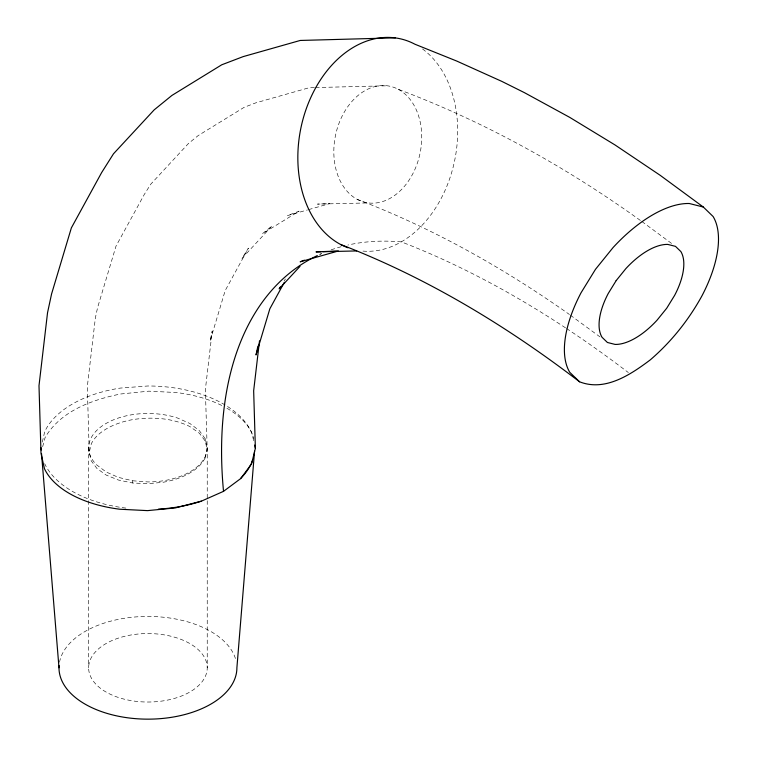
<?xml version="1.0" encoding="UTF-8"?>
<svg xmlns="http://www.w3.org/2000/svg" width="757" height="757" viewBox="0 0 757 757"><rect width="100%" height="100%" fill="white"/><g stroke="black" fill="none" stroke-linecap="round" stroke-linejoin="round"><path stroke-width="0.57" stroke-dasharray="3.79 2.84" d="M205.043 458.051L207.153 447.614L205.355 389.628L212.234 330.923L210.02 341.237L225.189 290.584L248.419 248.145L241.89 258.478L272.179 225.775L262.424 233.705L299.119 211.146L287.329 215.641L307.456 209.944M42.326 442.126L44.682 431.727A106.898 61.714 0 0 1 120.268 388.086L147.937 385.985A106.898 61.714 0 0 1 253.642 438.502M42.647 446.744L45.117 437.48C60.711 410.966 91.777 399.914 120.391 394.019L148.826 391.161L176.551 392.542A105.611 58.809 -1.7 0 1 222.549 405.884M205.043 458.051A59.869 33.336 -1.7 0 1 163.105 482.266L147.842 483.742L132.598 482.985L118.414 480.033L106.254 475.103L96.962 468.517L91.162 460.729L89.241 452.279L91.342 443.725A59.869 33.336 -1.7 0 1 133.27 419.52C152.299 416.681 172.378 417.996 189.856 426.551L199.422 433.259L205.223 441.047L207.144 449.507M284.159 280.961L285.408 278.992M319.435 254.447L321.583 253.633A416.104 240.243 60 0 0 319.445 254.589M308.572 209.623L329.806 203.605L317.486 204.106L368.082 202.933M314.429 87.594L308.828 87.821L255.998 102.782L244.208 107.286L198.202 135.569L188.446 143.499L150.775 184.178L144.256 194.511L116.02 246.101L97.568 307.683L95.354 317.997L87.292 386.846L89.241 452.279M315.546 87.547L387.461 85.778M132.589 480.771L147.937 481.944A59.301 34.235 0 0 0 207.238 447.699L205.223 438.842L199.299 430.582L189.875 423.494L177.592 418.053A59.301 34.235 0 0 0 106.008 423.494A59.301 34.235 0 0 0 96.584 464.826L106.179 471.999L118.291 477.355L132.589 480.771L132.598 482.985M398.22 89.288A59.368 43.206 -78.6 0 1 401.238 189.808A59.368 43.206 -78.6 0 1 333.856 153.955A59.368 43.206 -78.6 0 1 398.22 89.288C484.641 121.801 565.999 166.937 640.895 220.807M357.323 199.413C432.029 227.923 502.288 267.23 567.608 313.19L569.444 314.515M641.841 221.489L672.708 244.274M570.362 315.177L599.96 336.874M253.633 440.688L251.882 432.995A105.611 58.809 -1.7 0 0 224.432 406.869M205.223 441.047L205.223 438.842M207.238 447.699L207.238 667.797A59.301 34.235 0 0 1 118.291 697.443A59.301 34.235 0 0 1 118.291 638.142A59.301 34.235 0 0 1 207.238 667.797M88.635 447.699L88.635 667.797M125.908 508.098A106.898 61.714 0 0 1 44.682 463.681M565.536 327.857A991.547 572.472 60 0 0 401.437 241.918A416.104 240.243 60 0 0 347.889 245.041M566.491 328.491A991.547 572.472 60 0 1 628.367 372.586M331.15 249.857A416.104 240.243 60 0 1 341.095 246.744M59.51 662.205A88.957 51.353 0 0 1 145.987 616.453A88.957 51.353 0 0 1 235.853 659.972M422.51 48.959A107.958 78.577 -78.6 0 1 451.569 172.804A107.958 78.577 -78.6 0 1 362.414 251.05"/><path stroke-width="1.14" d="M254.551 451.238L236.894 667.797A88.957 51.353 0 0 1 146.006 719.141A88.957 51.353 0 0 1 59.074 665.564M259.5 340.849L253.661 390.763L255.374 448.371L251.551 463.918L240.698 478.575L223.523 491.34L201.39 501.153A106.898 61.714 0 0 1 158.402 509.13M257.91 346.138L256.017 354.957L269.852 308.78L284.339 282.314M280.412 286.894L279.163 288.871L300.018 266.35M201.39 501.153L175.312 507.938L147.549 510.625L119.833 509.234A105.611 58.809 -1.7 0 1 44.493 468.782L41.01 453.405L38.995 385.71L47.54 312.717L51.571 293.962L71.357 227.904L101.646 172.568L113.503 153.785L154.191 109.85L171.934 95.42L221.744 64.79L243.177 56.614L300.245 40.452L395.391 37.85M304.437 260.171L300.151 261.808L338.388 250.974L323.069 251.598M320.703 251.693L315.991 251.882L356.661 250.936M703.329 207.04L689.334 203.51A108.847 52.735 -53.1 0 0 613.094 247.53L595.504 269.293L581.054 292.76A105.611 51.164 -53.1 0 0 569.775 372.321L579.559 381.793C605.042 391.833 630.609 374.677 650.282 359.868C671.194 341.909 688.529 320.202 701.834 296.072A105.611 51.164 -53.1 0 0 713.113 216.521L703.329 207.04L660.17 175.302L615.006 144.947L569.709 117.363L524.412 92.647L501.806 81.377L456.764 61.071L414.95 44.237A107.958 78.577 -78.6 0 0 305.222 111.828A107.958 78.577 -78.6 0 0 347.965 247.766M340.593 244.464C426.73 277.611 506.452 325.775 579.559 381.793M254.626 445.078L255.374 448.371M41.039 447.699L41.228 450.055M41.521 453.585L58.989 667.797M223.523 491.34A416.104 240.243 60 0 1 317.325 255.582M252.573 460.332A106.898 61.714 0 0 1 251.192 463.681M250.737 464.637A106.898 61.714 0 0 1 240.518 478.566M616.179 280.601L608.231 293.508A58.081 28.141 -53.1 0 0 602.023 337.262L607.407 342.476L615.1 344.416A59.869 29.003 -53.1 0 0 657.038 320.202L666.709 308.241L674.657 295.325A58.081 28.141 -53.1 0 0 680.865 251.57L675.481 246.356L667.778 244.416A59.869 29.003 -53.1 0 0 625.85 268.631L616.179 280.601"/></g></svg>
